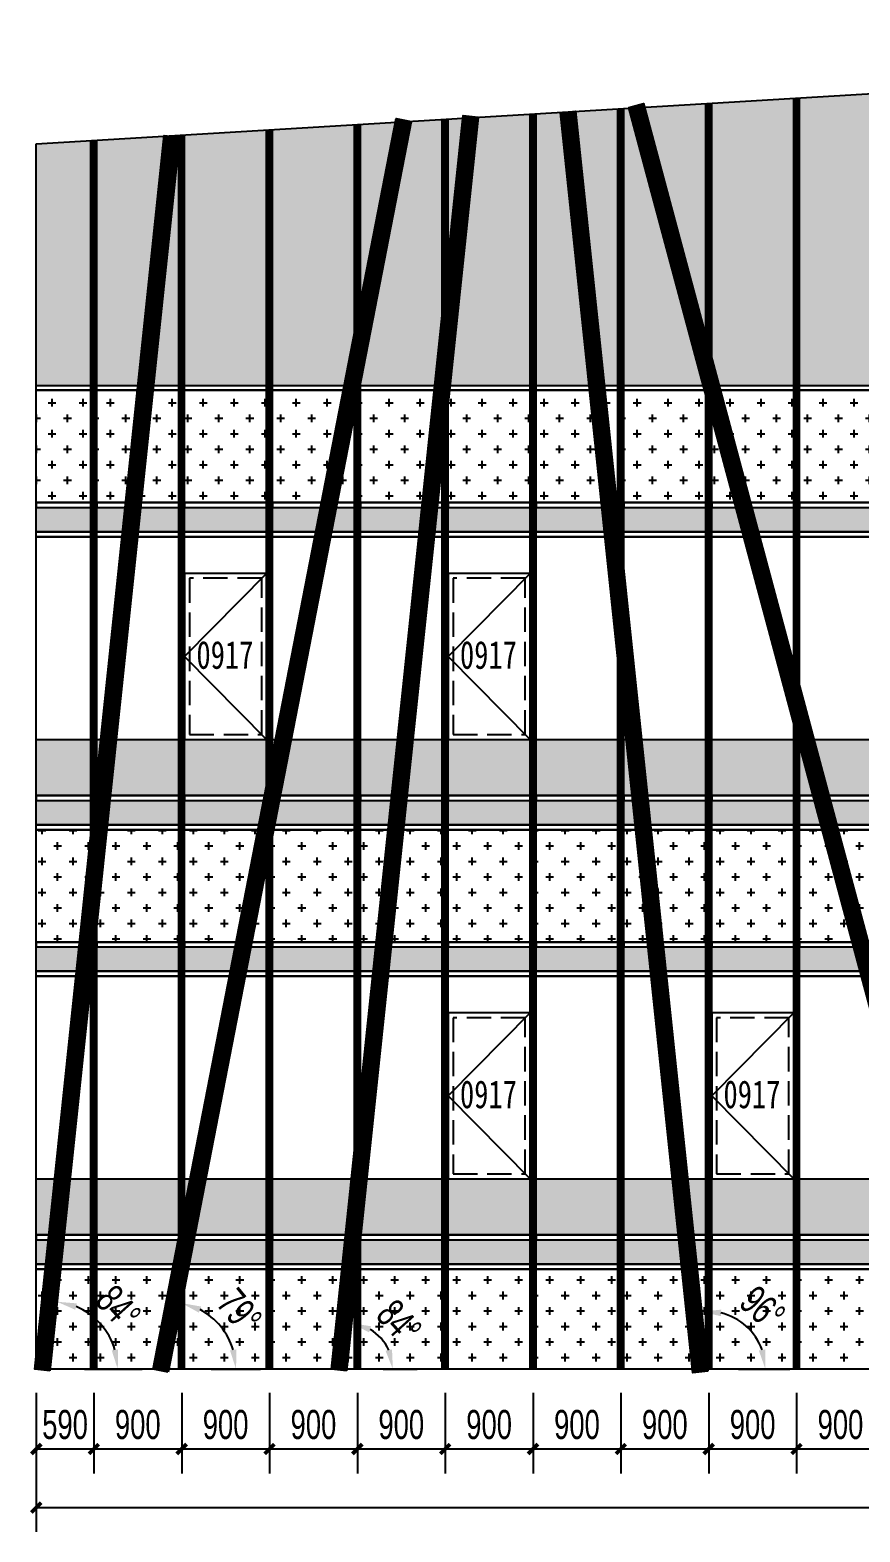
# Model space of a CAD drawing. Extents: x -483182 to 812890, y -390528 to -214858.
# Drawn here: x -155009 to -146505, y -327454 to -312072 of the extents above; entities that cross this region are included whole.
import ezdxf

# ---------------------------------------------------------------- set-up
doc = ezdxf.new("R2010")
doc.units = 0
doc.header["$LTSCALE"] = 1000
doc.header["$MEASUREMENT"] = 0
doc.linetypes.add('DASH', pattern=[0.35, 0.25, -0.1])
for name, color, linetype in [('01-标注_尺寸', 124, 'Continuous'), ('05-填充_156', 156, 'Continuous'), ('05-填充_168', 168, 'Continuous'), ('05-填充_18', 18, 'Continuous'), ('05-填充_天正', 14, 'Continuous'), ('A-C_幕墙龙骨', 133, 'Continuous'), ('A-C_窗', 140, 'Continuous'), ('D-铝板', 181, 'Continuous')]:
    doc.layers.add(name, color=color, linetype=linetype)
doc.layers.add('04-不打印_辅助线', color=165, linetype='Continuous', plot=False)
doc.styles.add('_TCH_DIM_T3', font='ros.shx', dxfattribs={"width": 0.705882, "bigfont": 'jd.shx'})
doc.styles.get("Standard").update_dxf_attribs({"font": 'STXIHEI_0.TTF', "width": 0.75})
doc.dimstyles.new('_TCH_ARCH&&100', dxfattribs={"dimtxt": 297.5, "dimasz": 100, "dimexe": 250, "dimexo": 300, "dimgap": 100, "dimtad": 1, "dimdec": 0, "dimzin": 0, "dimdsep": 46, "dimtxsty": '_TCH_DIM_T3', "dimblk": 'ARCHTICK', "dimcen": 0.09, "dimclrt": 7, "dimazin": 2, "dimtfac": 1, "dimtdec": 0, "dimtix": 1, "dimtmove": 2, "dimatfit": 3, "dimfxl": 0, "dimtolj": 1, "dimtzin": 0, "dimarcsym": 0})
doc.dimstyles.new('_TCH_ARROW&&100', dxfattribs={"dimtxt": 297.5, "dimasz": 200, "dimexe": 250, "dimexo": 300, "dimgap": 100, "dimtad": 1, "dimdec": 0, "dimzin": 0, "dimdsep": 46, "dimtxsty": '_TCH_DIM_T3', "dimcen": 0.09, "dimclrt": 7, "dimazin": 2, "dimtfac": 1, "dimtdec": 0, "dimtix": 1, "dimtmove": 2, "dimatfit": 3, "dimfxl": 0, "dimtolj": 1, "dimtzin": 0, "dimarcsym": 0})
pattern_1 = [(0, (-32249, 317429.43), (158.75, 158.75), [79.375, -238.125]), (90, (-32209.32, 317389.74), (-158.75, 158.75), [79.375, -238.125])]
pattern_2 = [(0, (-32529, 317429.43), (158.75, 158.75), [79.375, -238.125]), (90, (-32489.32, 317389.74), (-158.75, 158.75), [79.375, -238.125])]

# ---------------------------------------------------------------- blocks, each defined once
blk = doc.blocks.new('*U107')
at = {"layer": '05-填充_156'}
h = blk.add_hatch(dxfattribs=at)
h.set_pattern_fill('CROSS', color=136, scale=100)
h.set_pattern_definition([(0, (-32427, 313554.43), (158.75, 158.75), [79.375, -238.125]), (90, (-32387.32, 313514.74), (-158.75, 158.75), [79.375, -238.125])])
h.paths.add_polyline_path([(0, 1500), (560, 1500), (560, 350), (0, 350)])
at = {"layer": '05-填充_168'}
h = blk.add_hatch(color=256, dxfattribs=at)
h.dxf.hatch_style = 1
h.paths.add_polyline_path([(0, 300), (560, 300), (560, 50), (0, 50)])
for points in [[(0, 1550), (560, 1550)], [(0, 1500), (560, 1500)], [(0, 350), (560, 350)], [(0, 300), (560, 300)], [(0, 50), (560, 50)], [(0, 0), (560, 0)]]:
    blk.add_lwpolyline(points)
for points in [[(560, 1500), (0, 1500), (0, 1550), (560, 1550)], [(0, 1500), (560, 1500), (560, 350), (0, 350)], [(0, 300), (560, 300), (560, 350), (0, 350)], [(0, 300), (560, 300), (560, 50), (0, 50)], [(560, 0), (0, 0), (0, 50), (560, 50)]]:
    blk.add_lwpolyline(points, close=True)
blk = doc.blocks.new('*U31')
at = {"layer": '05-填充_156'}
h = blk.add_hatch(dxfattribs=at)
h.set_pattern_fill('CROSS', color=136, scale=100)
h.set_pattern_definition([(0, (-32147, 313554.43), (158.75, 158.75), [79.375, -238.125]), (90, (-32107.32, 313514.74), (-158.75, 158.75), [79.375, -238.125])])
h.paths.add_polyline_path([(0, 1500), (840, 1500), (840, 350), (0, 350)])
at = {"layer": '05-填充_168'}
h = blk.add_hatch(color=256, dxfattribs=at)
h.dxf.hatch_style = 1
h.paths.add_polyline_path([(0, 300), (840, 300), (840, 50), (0, 50)])
for points in [[(0, 1550), (840, 1550)], [(0, 1500), (840, 1500)], [(0, 350), (840, 350)], [(0, 300), (840, 300)], [(0, 50), (840, 50)], [(0, 0), (840, 0)]]:
    blk.add_lwpolyline(points)
for points in [[(840, 1500), (0, 1500), (0, 1550), (840, 1550)], [(0, 1500), (840, 1500), (840, 350), (0, 350)], [(0, 300), (840, 300), (840, 350), (0, 350)], [(0, 300), (840, 300), (840, 50), (0, 50)], [(840, 0), (0, 0), (0, 50), (840, 50)]]:
    blk.add_lwpolyline(points, close=True)
blk = doc.blocks.new('*U640')
at = {"layer": 'A-C_窗'}
blk.add_blockref('*U31', (-420, -775), dxfattribs=at)
blk = doc.blocks.new('*U641')
at = {"layer": 'A-C_窗', "color": 0, "linetype": 'ByBlock', "lineweight": -2, "transparency": 16777216}
for p in [(0, 0), (900, 0), (1800, 0), (2700, 0), (3600, 0), (4500, 0), (5400, 0), (6300, 0), (7200, 0), (8100, 0), (9000, 0), (9900, 0), (10800, 0), (11700, 0), (12600, 0), (13500, 0), (14400, 0), (15300, 0), (16200, 0)]:
    blk.add_blockref('*U640', p, dxfattribs=at)
blk = doc.blocks.new('*U396')
at = {"layer": '05-填充_156'}
h = blk.add_hatch(dxfattribs=at)
h.set_pattern_fill('CROSS', color=136, scale=100)
h.set_pattern_definition(pattern_1)
h.paths.add_polyline_path([(0, 5375), (840, 5375), (840, 4225), (0, 4225)])
h = blk.add_hatch(dxfattribs=at)
h.set_pattern_fill('CROSS', color=136, scale=100)
h.set_pattern_definition(pattern_1)
h.paths.add_polyline_path([(0, 875), (840, 875), (840, -150), (0, -150)])
at = {"layer": '05-填充_168'}
h = blk.add_hatch(color=256, dxfattribs=at)
h.dxf.hatch_style = 1
h.paths.add_polyline_path([(0, 5675), (840, 5675), (840, 5425), (0, 5425)])
h = blk.add_hatch(color=256, dxfattribs=at)
h.dxf.hatch_style = 1
h.paths.add_polyline_path([(0, 4175), (840, 4175), (840, 3925), (0, 3925)])
h = blk.add_hatch(color=256, dxfattribs=at)
h.dxf.hatch_style = 1
h.paths.add_polyline_path([(0, 1175), (840, 1175), (840, 925), (0, 925)])
for points in [[(0, 6300), (840, 6300)], [(0, 5725), (840, 5725)], [(0, 5675), (840, 5675)], [(0, 5675), (840, 5675)], [(0, 5425), (840, 5425)], [(0, 5375), (840, 5375)], [(0, 4225), (840, 4225)], [(0, 4175), (840, 4175)], [(0, 3925), (840, 3925)], [(0, 3875), (840, 3875)], [(0, 1800), (840, 1800)], [(0, 1225), (840, 1225)], [(0, 1175), (840, 1175)], [(0, 925), (840, 925)], [(0, 875), (840, 875)]]:
    blk.add_lwpolyline(points)
for points in [[(0, 5675), (840, 5675), (840, 5725), (0, 5725)], [(0, 5675), (840, 5675), (840, 5425), (0, 5425)], [(840, 5375), (0, 5375), (0, 5425), (840, 5425)], [(0, 5375), (840, 5375), (840, 4225), (0, 4225)], [(0, 4175), (840, 4175), (840, 4225), (0, 4225)], [(0, 4175), (840, 4175), (840, 3925), (0, 3925)], [(840, 3875), (0, 3875), (0, 3925), (840, 3925)], [(0, 1175), (840, 1175), (840, 1225), (0, 1225)], [(0, 1175), (840, 1175), (840, 925), (0, 925)], [(840, 875), (0, 875), (0, 925), (840, 925)], [(0, 875), (840, 875), (840, -150), (0, -150)]]:
    blk.add_lwpolyline(points, close=True)
blk = doc.blocks.new('*U642')
at = {"layer": 'A-C_窗'}
blk.add_blockref('*U396', (-420, -3150), dxfattribs=at)
blk = doc.blocks.new('*U643')
at = {"layer": 'A-C_窗', "color": 0, "linetype": 'ByBlock', "lineweight": -2, "transparency": 16777216}
for p in [(0, 0), (900, 0), (1800, 0), (2700, 0), (3600, 0), (4500, 0), (5400, 0), (6300, 0), (7200, 0), (8100, 0), (9000, 0), (9900, 0), (10800, 0), (11700, 0), (12600, 0), (13500, 0), (14400, 0), (15300, 0), (16200, 0)]:
    blk.add_blockref('*U642', p, dxfattribs=at)
blk = doc.blocks.new('*U397')
at = {"layer": '05-填充_156'}
h = blk.add_hatch(dxfattribs=at)
h.set_pattern_fill('CROSS', color=136, scale=100)
h.set_pattern_definition(pattern_2)
h.paths.add_polyline_path([(0, 5375), (560, 5375), (560, 4225), (0, 4225)])
h = blk.add_hatch(dxfattribs=at)
h.set_pattern_fill('CROSS', color=136, scale=100)
h.set_pattern_definition(pattern_2)
h.paths.add_polyline_path([(0, 875), (560, 875), (560, -150), (0, -150)])
at = {"layer": '05-填充_168'}
h = blk.add_hatch(color=256, dxfattribs=at)
h.dxf.hatch_style = 1
h.paths.add_polyline_path([(0, 5675), (560, 5675), (560, 5425), (0, 5425)])
h = blk.add_hatch(color=256, dxfattribs=at)
h.dxf.hatch_style = 1
h.paths.add_polyline_path([(0, 4175), (560, 4175), (560, 3925), (0, 3925)])
h = blk.add_hatch(color=256, dxfattribs=at)
h.dxf.hatch_style = 1
h.paths.add_polyline_path([(0, 1175), (560, 1175), (560, 925), (0, 925)])
for points in [[(0, 6300), (560, 6300)], [(0, 5725), (560, 5725)], [(0, 5675), (560, 5675)], [(0, 5675), (560, 5675)], [(0, 5425), (560, 5425)], [(0, 5375), (560, 5375)], [(0, 4225), (560, 4225)], [(0, 4175), (560, 4175)], [(0, 3925), (560, 3925)], [(0, 3875), (560, 3875)], [(0, 1800), (560, 1800)], [(0, 1225), (560, 1225)], [(0, 1175), (560, 1175)], [(0, 925), (560, 925)], [(0, 875), (560, 875)]]:
    blk.add_lwpolyline(points)
for points in [[(0, 5675), (560, 5675), (560, 5725), (0, 5725)], [(0, 5675), (560, 5675), (560, 5425), (0, 5425)], [(560, 5375), (0, 5375), (0, 5425), (560, 5425)], [(0, 5375), (560, 5375), (560, 4225), (0, 4225)], [(0, 4175), (560, 4175), (560, 4225), (0, 4225)], [(0, 4175), (560, 4175), (560, 3925), (0, 3925)], [(560, 3875), (0, 3875), (0, 3925), (560, 3925)], [(0, 1175), (560, 1175), (560, 1225), (0, 1225)], [(0, 1175), (560, 1175), (560, 925), (0, 925)], [(560, 875), (0, 875), (0, 925), (560, 925)], [(0, 875), (560, 875), (560, -150), (0, -150)]]:
    blk.add_lwpolyline(points, close=True)
blk = doc.blocks.new('*U722')
blk.add_lwpolyline([(0, 0), (840, 0), (840, 1700), (0, 1700)], close=True)
blk.add_lwpolyline([(840, 1700), (0, 850), (840, 0)])
at = {"linetype": 'DASH'}
blk.add_lwpolyline([(50, 50), (790, 50), (790, 1650), (50, 1650)], close=True, dxfattribs=at)
at = {"layer": '04-不打印_辅助线', "width": 0.75}
blk.add_text('0917', height=285.4, dxfattribs=at).set_placement((121, 723))
blk = doc.blocks.new('*U417')
blk.add_lwpolyline([(78, 0), (-78, 0), (-78, 12704), (78, 12704)], close=True)
at = {"layer": '05-填充_18', "const_width": 155}
blk.add_lwpolyline([(0, 0), (0, 12704)], dxfattribs=at)
blk = doc.blocks.new('*U418')
blk.add_lwpolyline([(78, 0), (-78, 0), (-78, 13049), (78, 13049)], close=True)
at = {"layer": '05-填充_18', "const_width": 155}
blk.add_lwpolyline([(0, 0), (0, 13049)], dxfattribs=at)
blk = doc.blocks.new('*U419')
blk.add_lwpolyline([(78, 0), (-78, 0), (-78, 12909), (78, 12909)], close=True)
at = {"layer": '05-填充_18', "const_width": 155}
blk.add_lwpolyline([(0, 0), (0, 12909)], dxfattribs=at)
blk = doc.blocks.new('*U420')
blk.add_lwpolyline([(78, 0), (-78, 0), (-78, 12973), (78, 12973)], close=True)
at = {"layer": '05-填充_18', "const_width": 155}
blk.add_lwpolyline([(0, 0), (0, 12973)], dxfattribs=at)
blk = doc.blocks.new('*U422')
blk.add_lwpolyline([(78, 0), (-78, 0), (-78, 13826), (78, 13826)], close=True)
at = {"layer": '05-填充_18', "const_width": 155}
blk.add_lwpolyline([(0, 0), (0, 13826)], dxfattribs=at)
blk = doc.blocks.new('*U423')
blk.add_lwpolyline([(78, 0), (-78, 0), (-78, 13369), (78, 13369)], close=True)
at = {"layer": '05-填充_18', "const_width": 155}
blk.add_lwpolyline([(0, 0), (0, 13369)], dxfattribs=at)
blk = doc.blocks.new('*U424')
blk.add_lwpolyline([(78, 0), (-78, 0), (-78, 13612), (78, 13612)], close=True)
at = {"layer": '05-填充_18', "const_width": 155}
blk.add_lwpolyline([(0, 0), (0, 13612)], dxfattribs=at)
blk = doc.blocks.new('*U425')
blk.add_lwpolyline([(78, 0), (-78, 0), (-78, 13809), (78, 13809)], close=True)
at = {"layer": '05-填充_18', "const_width": 155}
blk.add_lwpolyline([(0, 0), (0, 13809)], dxfattribs=at)
blk = doc.blocks.new('*U421')
blk.add_lwpolyline([(78, 0), (-78, 0), (-78, 13420), (78, 13420)], close=True)
at = {"layer": '05-填充_18', "const_width": 155}
blk.add_lwpolyline([(0, 0), (0, 13420)], dxfattribs=at)
blk = doc.blocks.new('uytdiyuf')
at = {"layer": 'D-铝板'}
for name, p, rotation in [('*U425', (-2829, -162), 350.9696252238147), ('*U424', (-4383, -161), 353), ('*U423', (-4915, -153), 7.999999999999996), ('*U422', (-5162, -175), 19.00000000000013), ('*U420', (-11477, -178), 6.00000000000019), ('*U421', (-8661, -170), 14.99884854727741), ('*U418', (-17005, -165), 349), ('*U419', (-15178, -158), 353.9999999999998), ('*U417', (-18219, -158), 353.9999999999999)]:
    blk.add_blockref(name, p, dxfattribs=dict(at, rotation=rotation))
blk = doc.blocks.new('_ArchTick')
at = {"color": 0, "linetype": 'ByBlock', "const_width": 0.4}
blk.add_lwpolyline([(-0.5, -0.5), (0.5, 0.5)], dxfattribs=at)
blk = doc.blocks.new('*D1200')
at = {"layer": '01-标注_尺寸', "color": 0, "lineweight": -2, "transparency": 16777216}
for p, q in [((-154945, -326030), (-154945, -326854)), ((-154355, -326030), (-154355, -326854)), ((-154945, -326604), (-154355, -326604))]:
    blk.add_line(p, q, dxfattribs=at)
at = {"layer": 'Defpoints', "color": 0, "transparency": 16777216}
for p in [(-154945, -325730), (-154355, -325730), (-154355, -326604)]:
    blk.add_point(p, dxfattribs=at)
at = {"layer": '01-标注_尺寸', "color": 0, "lineweight": -2, "transparency": 16777216, "xscale": 100, "yscale": 100, "zscale": 100, "rotation": 180}
blk.add_blockref('_ArchTick', (-154945, -326604), dxfattribs=at)
at = {"layer": '01-标注_尺寸', "color": 0, "lineweight": -2, "transparency": 16777216, "xscale": 100, "yscale": 100, "zscale": 100}
blk.add_blockref('_ArchTick', (-154355, -326604), dxfattribs=at)
at = {"layer": '01-标注_尺寸', "color": 7, "transparency": 16777216, "insert": (-154650, -326355), "char_height": 297.5, "attachment_point": 5, "style": '_TCH_DIM_T3'}
blk.add_mtext('\\A1;590', dxfattribs=at)
blk = doc.blocks.new('*D1201')
at = {"layer": '01-标注_尺寸', "color": 0, "lineweight": -2, "transparency": 16777216}
for p, q in [((-154355, -326030), (-154355, -326854)), ((-153455, -326030), (-153455, -326854)), ((-154355, -326604), (-153455, -326604))]:
    blk.add_line(p, q, dxfattribs=at)
at = {"layer": 'Defpoints', "color": 0, "transparency": 16777216}
for p in [(-154355, -325730), (-153455, -325730), (-153455, -326604)]:
    blk.add_point(p, dxfattribs=at)
at = {"layer": '01-标注_尺寸', "color": 0, "lineweight": -2, "transparency": 16777216, "xscale": 100, "yscale": 100, "zscale": 100, "rotation": 180}
blk.add_blockref('_ArchTick', (-154355, -326604), dxfattribs=at)
at = {"layer": '01-标注_尺寸', "color": 0, "lineweight": -2, "transparency": 16777216, "xscale": 100, "yscale": 100, "zscale": 100}
blk.add_blockref('_ArchTick', (-153455, -326604), dxfattribs=at)
at = {"layer": '01-标注_尺寸', "color": 7, "transparency": 16777216, "insert": (-153905, -326355), "char_height": 297.5, "attachment_point": 5, "style": '_TCH_DIM_T3'}
blk.add_mtext('\\A1;900', dxfattribs=at)
blk = doc.blocks.new('*D1202')
at = {"layer": '01-标注_尺寸', "color": 0, "lineweight": -2, "transparency": 16777216}
for p, q in [((-153455, -326030), (-153455, -326854)), ((-152555, -326030), (-152555, -326854)), ((-153455, -326604), (-152555, -326604))]:
    blk.add_line(p, q, dxfattribs=at)
at = {"layer": 'Defpoints', "color": 0, "transparency": 16777216}
for p in [(-153455, -325730), (-152555, -325730), (-152555, -326604)]:
    blk.add_point(p, dxfattribs=at)
at = {"layer": '01-标注_尺寸', "color": 0, "lineweight": -2, "transparency": 16777216, "xscale": 100, "yscale": 100, "zscale": 100, "rotation": 180}
blk.add_blockref('_ArchTick', (-153455, -326604), dxfattribs=at)
at = {"layer": '01-标注_尺寸', "color": 0, "lineweight": -2, "transparency": 16777216, "xscale": 100, "yscale": 100, "zscale": 100}
blk.add_blockref('_ArchTick', (-152555, -326604), dxfattribs=at)
at = {"layer": '01-标注_尺寸', "color": 7, "transparency": 16777216, "insert": (-153005, -326355), "char_height": 297.5, "attachment_point": 5, "style": '_TCH_DIM_T3'}
blk.add_mtext('\\A1;900', dxfattribs=at)
blk = doc.blocks.new('*D1203')
at = {"layer": '01-标注_尺寸', "color": 0, "lineweight": -2, "transparency": 16777216}
for p, q in [((-152555, -326030), (-152555, -326854)), ((-151655, -326030), (-151655, -326854)), ((-152555, -326604), (-151655, -326604))]:
    blk.add_line(p, q, dxfattribs=at)
at = {"layer": 'Defpoints', "color": 0, "transparency": 16777216}
for p in [(-152555, -325730), (-151655, -325730), (-151655, -326604)]:
    blk.add_point(p, dxfattribs=at)
at = {"layer": '01-标注_尺寸', "color": 0, "lineweight": -2, "transparency": 16777216, "xscale": 100, "yscale": 100, "zscale": 100, "rotation": 180}
blk.add_blockref('_ArchTick', (-152555, -326604), dxfattribs=at)
at = {"layer": '01-标注_尺寸', "color": 0, "lineweight": -2, "transparency": 16777216, "xscale": 100, "yscale": 100, "zscale": 100}
blk.add_blockref('_ArchTick', (-151655, -326604), dxfattribs=at)
at = {"layer": '01-标注_尺寸', "color": 7, "transparency": 16777216, "insert": (-152105, -326355), "char_height": 297.5, "attachment_point": 5, "style": '_TCH_DIM_T3'}
blk.add_mtext('\\A1;900', dxfattribs=at)
blk = doc.blocks.new('*D1204')
at = {"layer": '01-标注_尺寸', "color": 0, "lineweight": -2, "transparency": 16777216}
for p, q in [((-151655, -326030), (-151655, -326854)), ((-150755, -326030), (-150755, -326854)), ((-151655, -326604), (-150755, -326604))]:
    blk.add_line(p, q, dxfattribs=at)
at = {"layer": 'Defpoints', "color": 0, "transparency": 16777216}
for p in [(-151655, -325730), (-150755, -325730), (-150755, -326604)]:
    blk.add_point(p, dxfattribs=at)
at = {"layer": '01-标注_尺寸', "color": 0, "lineweight": -2, "transparency": 16777216, "xscale": 100, "yscale": 100, "zscale": 100, "rotation": 180}
blk.add_blockref('_ArchTick', (-151655, -326604), dxfattribs=at)
at = {"layer": '01-标注_尺寸', "color": 0, "lineweight": -2, "transparency": 16777216, "xscale": 100, "yscale": 100, "zscale": 100}
blk.add_blockref('_ArchTick', (-150755, -326604), dxfattribs=at)
at = {"layer": '01-标注_尺寸', "color": 7, "transparency": 16777216, "insert": (-151205, -326355), "char_height": 297.5, "attachment_point": 5, "style": '_TCH_DIM_T3'}
blk.add_mtext('\\A1;900', dxfattribs=at)
blk = doc.blocks.new('*D1205')
at = {"layer": '01-标注_尺寸', "color": 0, "lineweight": -2, "transparency": 16777216}
for p, q in [((-150755, -326030), (-150755, -326854)), ((-149855, -326030), (-149855, -326854)), ((-150755, -326604), (-149855, -326604))]:
    blk.add_line(p, q, dxfattribs=at)
at = {"layer": 'Defpoints', "color": 0, "transparency": 16777216}
for p in [(-150755, -325730), (-149855, -325730), (-149855, -326604)]:
    blk.add_point(p, dxfattribs=at)
at = {"layer": '01-标注_尺寸', "color": 0, "lineweight": -2, "transparency": 16777216, "xscale": 100, "yscale": 100, "zscale": 100, "rotation": 180}
blk.add_blockref('_ArchTick', (-150755, -326604), dxfattribs=at)
at = {"layer": '01-标注_尺寸', "color": 0, "lineweight": -2, "transparency": 16777216, "xscale": 100, "yscale": 100, "zscale": 100}
blk.add_blockref('_ArchTick', (-149855, -326604), dxfattribs=at)
at = {"layer": '01-标注_尺寸', "color": 7, "transparency": 16777216, "insert": (-150305, -326355), "char_height": 297.5, "attachment_point": 5, "style": '_TCH_DIM_T3'}
blk.add_mtext('\\A1;900', dxfattribs=at)
blk = doc.blocks.new('*D1206')
at = {"layer": '01-标注_尺寸', "color": 0, "lineweight": -2, "transparency": 16777216}
for p, q in [((-149855, -326030), (-149855, -326854)), ((-148955, -326030), (-148955, -326854)), ((-149855, -326604), (-148955, -326604))]:
    blk.add_line(p, q, dxfattribs=at)
at = {"layer": 'Defpoints', "color": 0, "transparency": 16777216}
for p in [(-149855, -325730), (-148955, -325730), (-148955, -326604)]:
    blk.add_point(p, dxfattribs=at)
at = {"layer": '01-标注_尺寸', "color": 0, "lineweight": -2, "transparency": 16777216, "xscale": 100, "yscale": 100, "zscale": 100, "rotation": 180}
blk.add_blockref('_ArchTick', (-149855, -326604), dxfattribs=at)
at = {"layer": '01-标注_尺寸', "color": 0, "lineweight": -2, "transparency": 16777216, "xscale": 100, "yscale": 100, "zscale": 100}
blk.add_blockref('_ArchTick', (-148955, -326604), dxfattribs=at)
at = {"layer": '01-标注_尺寸', "color": 7, "transparency": 16777216, "insert": (-149405, -326355), "char_height": 297.5, "attachment_point": 5, "style": '_TCH_DIM_T3'}
blk.add_mtext('\\A1;900', dxfattribs=at)
blk = doc.blocks.new('*D1207')
at = {"layer": '01-标注_尺寸', "color": 0, "lineweight": -2, "transparency": 16777216}
for p, q in [((-148955, -326030), (-148955, -326854)), ((-148055, -326030), (-148055, -326854)), ((-148955, -326604), (-148055, -326604))]:
    blk.add_line(p, q, dxfattribs=at)
at = {"layer": 'Defpoints', "color": 0, "transparency": 16777216}
for p in [(-148955, -325730), (-148055, -325730), (-148055, -326604)]:
    blk.add_point(p, dxfattribs=at)
at = {"layer": '01-标注_尺寸', "color": 0, "lineweight": -2, "transparency": 16777216, "xscale": 100, "yscale": 100, "zscale": 100, "rotation": 180}
blk.add_blockref('_ArchTick', (-148955, -326604), dxfattribs=at)
at = {"layer": '01-标注_尺寸', "color": 0, "lineweight": -2, "transparency": 16777216, "xscale": 100, "yscale": 100, "zscale": 100}
blk.add_blockref('_ArchTick', (-148055, -326604), dxfattribs=at)
at = {"layer": '01-标注_尺寸', "color": 7, "transparency": 16777216, "insert": (-148505, -326355), "char_height": 297.5, "attachment_point": 5, "style": '_TCH_DIM_T3'}
blk.add_mtext('\\A1;900', dxfattribs=at)
blk = doc.blocks.new('*D1208')
at = {"layer": '01-标注_尺寸', "color": 0, "lineweight": -2, "transparency": 16777216}
for p, q in [((-148055, -326030), (-148055, -326854)), ((-147155, -326030), (-147155, -326854)), ((-148055, -326604), (-147155, -326604))]:
    blk.add_line(p, q, dxfattribs=at)
at = {"layer": 'Defpoints', "color": 0, "transparency": 16777216}
for p in [(-148055, -325730), (-147155, -325730), (-147155, -326604)]:
    blk.add_point(p, dxfattribs=at)
at = {"layer": '01-标注_尺寸', "color": 0, "lineweight": -2, "transparency": 16777216, "xscale": 100, "yscale": 100, "zscale": 100, "rotation": 180}
blk.add_blockref('_ArchTick', (-148055, -326604), dxfattribs=at)
at = {"layer": '01-标注_尺寸', "color": 0, "lineweight": -2, "transparency": 16777216, "xscale": 100, "yscale": 100, "zscale": 100}
blk.add_blockref('_ArchTick', (-147155, -326604), dxfattribs=at)
at = {"layer": '01-标注_尺寸', "color": 7, "transparency": 16777216, "insert": (-147605, -326355), "char_height": 297.5, "attachment_point": 5, "style": '_TCH_DIM_T3'}
blk.add_mtext('\\A1;900', dxfattribs=at)
blk = doc.blocks.new('*D1209')
at = {"layer": '01-标注_尺寸', "color": 0, "lineweight": -2, "transparency": 16777216}
for p, q in [((-147155, -326030), (-147155, -326854)), ((-146255, -326030), (-146255, -326854)), ((-147155, -326604), (-146255, -326604))]:
    blk.add_line(p, q, dxfattribs=at)
at = {"layer": 'Defpoints', "color": 0, "transparency": 16777216}
for p in [(-147155, -325730), (-146255, -325730), (-146255, -326604)]:
    blk.add_point(p, dxfattribs=at)
at = {"layer": '01-标注_尺寸', "color": 0, "lineweight": -2, "transparency": 16777216, "xscale": 100, "yscale": 100, "zscale": 100, "rotation": 180}
blk.add_blockref('_ArchTick', (-147155, -326604), dxfattribs=at)
at = {"layer": '01-标注_尺寸', "color": 0, "lineweight": -2, "transparency": 16777216, "xscale": 100, "yscale": 100, "zscale": 100}
blk.add_blockref('_ArchTick', (-146255, -326604), dxfattribs=at)
at = {"layer": '01-标注_尺寸', "color": 7, "transparency": 16777216, "insert": (-146705, -326355), "char_height": 297.5, "attachment_point": 5, "style": '_TCH_DIM_T3'}
blk.add_mtext('\\A1;900', dxfattribs=at)
blk = doc.blocks.new('*D1221')
at = {"layer": '01-标注_尺寸', "color": 0, "lineweight": -2, "transparency": 16777216}
for p, q in [((-154945, -326630), (-154945, -327454)), ((-136665, -326630), (-136665, -327454)), ((-154945, -327204), (-136665, -327204))]:
    blk.add_line(p, q, dxfattribs=at)
at = {"layer": 'Defpoints', "color": 0, "transparency": 16777216}
for p in [(-154945, -326330), (-136665, -326330), (-136665, -327204)]:
    blk.add_point(p, dxfattribs=at)
at = {"layer": '01-标注_尺寸', "color": 0, "lineweight": -2, "transparency": 16777216, "xscale": 100, "yscale": 100, "zscale": 100, "rotation": 180}
blk.add_blockref('_ArchTick', (-154945, -327204), dxfattribs=at)
at = {"layer": '01-标注_尺寸', "color": 0, "lineweight": -2, "transparency": 16777216, "xscale": 100, "yscale": 100, "zscale": 100}
blk.add_blockref('_ArchTick', (-136665, -327204), dxfattribs=at)
at = {"layer": '01-标注_尺寸', "color": 7, "transparency": 16777216, "insert": (-145805, -326955), "char_height": 297.5, "attachment_point": 5, "style": '_TCH_DIM_T3'}
blk.add_mtext('\\A1;18280', dxfattribs=at)
blk = doc.blocks.new('*D2382')
at = {"layer": '01-标注_尺寸', "color": 0, "lineweight": -2, "transparency": 16777216}
for p, q in [((-154767, -325434), (-154706, -324848)), ((-154450, -325787), (-153860, -325787))]:
    blk.add_line(p, q, dxfattribs=at)
blk.add_arc((-154804, -325787), 694, 16.5628, 67.4372, dxfattribs=at)
at = {"layer": '01-标注_尺寸', "color": 0, "transparency": 16777216}
for points in [[(-154546, -325178), (-154530, -325113), (-154732, -325096)], [(-154106, -325584), (-154172, -325594), (-154110, -325787)]]:
    blk.add_solid(points, dxfattribs=at)
at = {"layer": 'Defpoints', "color": 0, "transparency": 16777216}
for p in [(-154191, -325461), (-154799, -325733), (-154804, -325787), (-154750, -325787)]:
    blk.add_point(p, dxfattribs=at)
at = {"layer": '01-标注_尺寸', "color": 7, "transparency": 16777216, "insert": (-154104, -325156), "char_height": 297.5, "attachment_point": 5, "rotation": 312, "style": '_TCH_DIM_T3'}
blk.add_mtext('\\A1;84°', dxfattribs=at)
blk = doc.blocks.new('*D2383')
at = {"layer": '01-标注_尺寸', "color": 0, "lineweight": -2, "transparency": 16777216}
for p, q in [((-153504, -325361), (-153408, -324865)), ((-153153, -325787), (-152648, -325787))]:
    blk.add_line(p, q, dxfattribs=at)
blk.add_arc((-153587, -325787), 689, 16.6794, 62.3206, dxfattribs=at)
at = {"layer": '01-标注_尺寸', "color": 0, "transparency": 16777216}
for points in [[(-153278, -325208), (-153256, -325145), (-153456, -325110)], [(-152894, -325584), (-152960, -325594), (-152898, -325787)]]:
    blk.add_solid(points, dxfattribs=at)
at = {"layer": 'Defpoints', "color": 0, "transparency": 16777216}
for p in [(-152969, -325481), (-153562, -325655), (-153587, -325787), (-153453, -325787)]:
    blk.add_point(p, dxfattribs=at)
at = {"layer": '01-标注_尺寸', "color": 7, "transparency": 16777216, "insert": (-152863, -325190), "char_height": 297.5, "attachment_point": 5, "rotation": 309.5, "style": '_TCH_DIM_T3'}
blk.add_mtext('\\A1;79°', dxfattribs=at)
blk = doc.blocks.new('*D2384')
at = {"layer": '01-标注_尺寸', "color": 0, "lineweight": -2, "transparency": 16777216}
for p, q in [((-151725, -325416), (-151689, -325068)), ((-151391, -325787), (-151041, -325787))]:
    blk.add_line(p, q, dxfattribs=at)
blk.add_arc((-151764, -325787), 473, 24.3933, 59.6067, dxfattribs=at)
at = {"layer": '01-标注_尺寸', "color": 0, "transparency": 16777216}
for points in [[(-151535, -325410), (-151514, -325347), (-151715, -325316)], [(-151300, -325584), (-151366, -325598), (-151291, -325787)]]:
    blk.add_solid(points, dxfattribs=at)
at = {"layer": 'Defpoints', "color": 0, "transparency": 16777216}
for p in [(-151346, -325565), (-151756, -325714), (-151764, -325787), (-151691, -325787)]:
    blk.add_point(p, dxfattribs=at)
at = {"layer": '01-标注_尺寸', "color": 7, "transparency": 16777216, "insert": (-151228, -325304), "char_height": 297.5, "attachment_point": 5, "rotation": 312, "style": '_TCH_DIM_T3'}
blk.add_mtext('\\A1;84°', dxfattribs=at)
blk = doc.blocks.new('*D2385')
at = {"layer": '01-标注_尺寸', "color": 0, "lineweight": -2, "transparency": 16777216}
for p, q in [((-148100, -325471), (-148155, -324949)), ((-147749, -325787), (-147224, -325787))]:
    blk.add_line(p, q, dxfattribs=at)
blk.add_arc((-148067, -325787), 593, 19.424, 76.576, dxfattribs=at)
at = {"layer": '01-标注_尺寸', "color": 0, "transparency": 16777216}
for points in [[(-147931, -325244), (-147927, -325177), (-148129, -325197)], [(-147475, -325584), (-147541, -325595), (-147474, -325787)]]:
    blk.add_solid(points, dxfattribs=at)
at = {"layer": 'Defpoints', "color": 0, "transparency": 16777216}
for p in [(-147564, -325473), (-148069, -325769), (-148067, -325787), (-148049, -325787)]:
    blk.add_point(p, dxfattribs=at)
at = {"layer": '01-标注_尺寸', "color": 7, "transparency": 16777216, "insert": (-147504, -325162), "char_height": 297.5, "attachment_point": 5, "rotation": 318, "style": '_TCH_DIM_T3'}
blk.add_mtext('\\A1;96°', dxfattribs=at)

msp = doc.modelspace()

# ---------------------------------------------------------------- hatches: boundary and pattern name
at = {"layer": '05-填充_156'}
h = msp.add_hatch(dxfattribs=at)
h.set_pattern_fill('CROSS', color=136, scale=100)
h.set_pattern_definition([(0, (-283625, 34933.5), (158.75, 158.75), [79.375, -238.125]), (90, (-283585.31, 34893.81), (-158.75, 158.75), [79.375, -238.125])])
h.paths.add_polyline_path([(-154384.5, -313203.2), (-154944.5, -313236.9), (-154944.5, -315711.9), (-154384.5, -315711.9)])
h.paths.add_polyline_path([(-154324.5, -315711.9), (-153484.5, -315711.9), (-153484.5, -313149.1), (-154324.5, -313199.6)])
h.paths.add_polyline_path([(-152584.5, -313094.9), (-153424.5, -313145.5), (-153424.5, -315711.9), (-152584.5, -315711.9)])
h.paths.add_polyline_path([(-151684.5, -313040.8), (-152524.5, -313091.3), (-152524.5, -315711.9), (-151684.5, -315711.9)])
h.paths.add_polyline_path([(-151624.5, -315711.9), (-150784.5, -315711.9), (-150784.5, -312986.6), (-151624.5, -313037.1)])
h.paths.add_polyline_path([(-150724.5, -315711.9), (-149884.5, -315711.9), (-149884.5, -312932.4), (-150724.5, -312983)])
h.paths.add_polyline_path([(-149824.5, -315711.9), (-148984.5, -315711.9), (-148984.5, -312878.3), (-149824.5, -312928.8)])
h.paths.add_polyline_path([(-148924.5, -315711.9), (-148084.5, -315711.9), (-148084.5, -312824.1), (-148924.5, -312874.7)])
h.paths.add_polyline_path([(-148024.5, -315711.9), (-147184.5, -315711.9), (-147184.5, -312770), (-148024.5, -312820.5)])
h.paths.add_polyline_path([(-147124.5, -315711.9), (-146284.5, -315711.9), (-146284.5, -312715.8), (-147124.5, -312766.4)])
h.paths.add_polyline_path([(-146224.5, -315711.9), (-145384.5, -315711.9), (-145384.5, -312661.7), (-146224.5, -312712.2)])
h.paths.add_polyline_path([(-144484.5, -312607.5), (-145324.5, -312658), (-145324.5, -315711.9), (-144484.5, -315711.9)])
h.paths.add_polyline_path([(-143584.5, -312553.3), (-144424.5, -312603.9), (-144424.5, -315711.9), (-143584.5, -315711.9)])
h.paths.add_polyline_path([(-143524.5, -315711.9), (-142684.5, -315711.9), (-142684.5, -312499.2), (-143524.5, -312549.7)])
h.paths.add_polyline_path([(-141784.5, -312445), (-142624.5, -312495.6), (-142624.5, -315711.9), (-141784.5, -315711.9)])
h.paths.add_polyline_path([(-141724.5, -315711.9), (-140884.5, -315711.9), (-140884.5, -312390.9), (-141724.5, -312441.4)])
h.paths.add_polyline_path([(-140824.5, -315711.9), (-139984.5, -315711.9), (-139984.5, -312336.7), (-140824.5, -312387.3)])
h.paths.add_polyline_path([(-139924.5, -315711.9), (-139084.5, -315711.9), (-139084.5, -312282.6), (-139924.5, -312333.1)])
h.paths.add_polyline_path([(-139024.5, -315711.9), (-138184.5, -315711.9), (-138184.5, -312228.4), (-139024.5, -312278.9)])
h.paths.add_polyline_path([(-138124.5, -315711.9), (-137284.5, -315711.9), (-137284.5, -312174.2), (-138124.5, -312224.8)])
h.paths.add_polyline_path([(-137224.5, -315711.9), (-136664.5, -315711.9), (-136664.5, -312136.9), (-137224.5, -312170.6)])
at = {"layer": '05-填充_天正'}
h = msp.add_hatch(dxfattribs=at)
h.set_pattern_fill('AR-CONC', color=256, scale=200)
h.set_pattern_definition([(50, (-2e-07, 4500), (364.36934, -31.87817), [38.1, -419.1]), (355, (-2e-07, 4500), (-70.48565, 382.1133), [30.48, -335.28]), (100.451, (30.36, 4497.34), (293.885, 350.23338), [32.38, -356.18]), (46.1842, (-2e-07, 4601.6), (542.1581, -84.08466), [57.15, -628.65]), (96.6356, (45.2, 4594.6), (474.8085, 494.8511), [48.57, -534.27]), (351.184, (-2e-07, 4601.6), (474.8092, 494.8502), [45.72, -502.92]), (21, (50.8, 4576.2), (303.22976, -204.53104), [38.1, -419.1]), (326, (50.8, 4576.2), (123.60406, 368.37593), [30.48, -335.28]), (71.4514, (76.07, 4559.16), (426.83298, 163.8457), [32.38, -356.18]), (37.5, (-2e-07, 4500), (6.177207, 169.11008), [0, -331.216, 0, -340.36, 0, -336.55]), (7.5, (-2e-07, 4500), (133.639325, 200.36115), [0, -194.056, 0, -323.596, 0, -128.27]), (327.5, (-113.28, 4500), (271.18119, -11.45749), [0, -127, 0, -396.24, 0, -525.78]), (317.5, (-164.08, 4500), (296.25836, 50.85298), [0, -165.1, 0, -263.144, 0, -373.38])])
h.paths.add_polyline_path([(-136664.5, -319336.9), (-137224.5, -319336.9), (-137224.5, -319911.9), (-136664.5, -319911.9)])
h.paths.add_polyline_path([(-137284.5, -319336.9), (-138124.5, -319336.9), (-138124.5, -319911.9), (-137284.5, -319911.9)])
h.paths.add_polyline_path([(-138184.5, -319336.9), (-139024.5, -319336.9), (-139024.5, -319911.9), (-138184.5, -319911.9)])
h.paths.add_polyline_path([(-139084.5, -319336.9), (-139924.5, -319336.9), (-139924.5, -319911.9), (-139084.5, -319911.9)])
h.paths.add_polyline_path([(-139984.5, -319336.9), (-140824.5, -319336.9), (-140824.5, -319911.9), (-139984.5, -319911.9)])
h.paths.add_polyline_path([(-140884.5, -319336.9), (-141724.5, -319336.9), (-141724.5, -319911.9), (-140884.5, -319911.9)])
h.paths.add_polyline_path([(-141784.5, -319336.9), (-142624.5, -319336.9), (-142624.5, -319911.9), (-141784.5, -319911.9)])
h.paths.add_polyline_path([(-142684.5, -319336.9), (-143524.5, -319336.9), (-143524.5, -319911.9), (-142684.5, -319911.9)])
h.paths.add_polyline_path([(-143584.5, -319336.9), (-144424.5, -319336.9), (-144424.5, -319911.9), (-143584.5, -319911.9)])
h.paths.add_polyline_path([(-144484.5, -319336.9), (-145324.5, -319336.9), (-145324.5, -319911.9), (-144484.5, -319911.9)])
h.paths.add_polyline_path([(-145384.5, -319336.9), (-146224.5, -319336.9), (-146224.5, -319911.9), (-145384.5, -319911.9)])
h.paths.add_polyline_path([(-146284.5, -319336.9), (-147124.5, -319336.9), (-147124.5, -319911.9), (-146284.5, -319911.9)])
h.paths.add_polyline_path([(-147184.5, -319336.9), (-148024.5, -319336.9), (-148024.5, -319911.9), (-147184.5, -319911.9)])
h.paths.add_polyline_path([(-148084.5, -319336.9), (-148924.5, -319336.9), (-148924.5, -319911.9), (-148084.5, -319911.9)])
h.paths.add_polyline_path([(-148984.5, -319336.9), (-149824.5, -319336.9), (-149824.5, -319911.9), (-148984.5, -319911.9)])
h.paths.add_polyline_path([(-149884.5, -319336.9), (-150724.5, -319336.9), (-150724.5, -319911.9), (-149884.5, -319911.9)])
h.paths.add_polyline_path([(-151624.5, -319336.9), (-150784.5, -319336.9), (-150784.5, -319911.9), (-151624.5, -319911.9)])
h.paths.add_polyline_path([(-151684.5, -319336.9), (-152524.5, -319336.9), (-152524.5, -319911.9), (-151684.5, -319911.9)])
h.paths.add_polyline_path([(-152584.5, -319336.9), (-153424.5, -319336.9), (-153424.5, -319911.9), (-152584.5, -319911.9)])
h.paths.add_polyline_path([(-153484.5, -319336.9), (-154324.5, -319336.9), (-154324.5, -319911.9), (-153484.5, -319911.9)])
h.paths.add_polyline_path([(-154384.5, -319336.9), (-154944.5, -319336.9), (-154944.5, -319911.9), (-154384.5, -319911.9)])
h = msp.add_hatch(dxfattribs=at)
h.set_pattern_fill('AR-CONC', color=256, scale=200)
h.set_pattern_definition([(50, (0, 0), (364.36934, -31.87817), [38.1, -419.1]), (355, (0, 0), (-70.48565, 382.1133), [30.48, -335.28]), (100.451, (30.36, -2.66), (293.885, 350.23338), [32.38, -356.18]), (46.1842, (0, 101.6), (542.1581, -84.08466), [57.15, -628.65]), (96.6356, (45.2, 94.6), (474.8085, 494.8511), [48.57, -534.27]), (351.184, (0, 101.6), (474.8092, 494.8502), [45.72, -502.92]), (21, (50.8, 76.2), (303.22976, -204.53104), [38.1, -419.1]), (326, (50.8, 76.2), (123.60406, 368.37593), [30.48, -335.28]), (71.4514, (76.07, 59.16), (426.83298, 163.8457), [32.38, -356.18]), (37.5, (0, 0), (6.177207, 169.11008), [0, -331.216, 0, -340.36, 0, -336.55]), (7.5, (0, 0), (133.639325, 200.36115), [0, -194.056, 0, -323.596, 0, -128.27]), (327.5, (-113.28, 0), (271.18119, -11.45749), [0, -127, 0, -396.24, 0, -525.78]), (317.5, (-164.08, 0), (296.25836, 50.85298), [0, -165.1, 0, -263.144, 0, -373.38])])
h.paths.add_polyline_path([(-136664.5, -323836.9), (-137224.5, -323836.9), (-137224.5, -324411.9), (-136664.5, -324411.9)])
h.paths.add_polyline_path([(-137284.5, -323836.9), (-138124.5, -323836.9), (-138124.5, -324411.9), (-137284.5, -324411.9)])
h.paths.add_polyline_path([(-138184.5, -323836.9), (-139024.5, -323836.9), (-139024.5, -324411.9), (-138184.5, -324411.9)])
h.paths.add_polyline_path([(-139084.5, -323836.9), (-139924.5, -323836.9), (-139924.5, -324411.9), (-139084.5, -324411.9)])
h.paths.add_polyline_path([(-139984.5, -323836.9), (-140824.5, -323836.9), (-140824.5, -324411.9), (-139984.5, -324411.9)])
h.paths.add_polyline_path([(-140884.5, -323836.9), (-141724.5, -323836.9), (-141724.5, -324411.9), (-140884.5, -324411.9)])
h.paths.add_polyline_path([(-141784.5, -323836.9), (-142624.5, -323836.9), (-142624.5, -324411.9), (-141784.5, -324411.9)])
h.paths.add_polyline_path([(-142684.5, -323836.9), (-143524.5, -323836.9), (-143524.5, -324411.9), (-142684.5, -324411.9)])
h.paths.add_polyline_path([(-143584.5, -323836.9), (-144424.5, -323836.9), (-144424.5, -324411.9), (-143584.5, -324411.9)])
h.paths.add_polyline_path([(-144484.5, -323836.9), (-145324.5, -323836.9), (-145324.5, -324411.9), (-144484.5, -324411.9)])
h.paths.add_polyline_path([(-145384.5, -323836.9), (-146224.5, -323836.9), (-146224.5, -324411.9), (-145384.5, -324411.9)])
h.paths.add_polyline_path([(-146284.5, -323836.9), (-147124.5, -323836.9), (-147124.5, -324411.9), (-146284.5, -324411.9)])
h.paths.add_polyline_path([(-147184.5, -323836.9), (-148024.5, -323836.9), (-148024.5, -324411.9), (-147184.5, -324411.9)])
h.paths.add_polyline_path([(-148084.5, -323836.9), (-148924.5, -323836.9), (-148924.5, -324411.9), (-148084.5, -324411.9)])
h.paths.add_polyline_path([(-148984.5, -323836.9), (-149824.5, -323836.9), (-149824.5, -324411.9), (-148984.5, -324411.9)])
h.paths.add_polyline_path([(-149884.5, -323836.9), (-150724.5, -323836.9), (-150724.5, -324411.9), (-149884.5, -324411.9)])
h.paths.add_polyline_path([(-151624.5, -323836.9), (-150784.5, -323836.9), (-150784.5, -324411.9), (-151624.5, -324411.9)])
h.paths.add_polyline_path([(-151684.5, -323836.9), (-152524.5, -323836.9), (-152524.5, -324411.9), (-151684.5, -324411.9)])
h.paths.add_polyline_path([(-152584.5, -323836.9), (-153424.5, -323836.9), (-153424.5, -324411.9), (-152584.5, -324411.9)])
h.paths.add_polyline_path([(-153484.5, -323836.9), (-154324.5, -323836.9), (-154324.5, -324411.9), (-153484.5, -324411.9)])
h.paths.add_polyline_path([(-154384.5, -323836.9), (-154944.5, -323836.9), (-154944.5, -324411.9), (-154384.5, -324411.9)])

# ---------------------------------------------------------------- linework, layer by layer
at = {"layer": '05-填充_18', "const_width": 60}
for points in [[(-148954.5, -325786.9), (-148954.5, -312876.5)], [(-148054.5, -325786.9), (-148054.5, -312822.3)], [(-147154.5, -325786.9), (-147154.5, -312768.2)], [(-150754.5, -325786.9), (-150754.5, -312984.8)], [(-149854.5, -325786.9), (-149854.5, -312930.6)], [(-153454.5, -325786.9), (-153454.5, -313147.3)], [(-152554.5, -325786.9), (-152554.5, -313093.1)], [(-151654.5, -325786.9), (-151654.5, -313039)], [(-154354.5, -325786.9), (-154354.5, -313201.4)]]:
    msp.add_lwpolyline(points, dxfattribs=at)
at = {"layer": 'A-C_幕墙龙骨'}
for points in [[(-148084.5, -325786.9), (-148084.5, -312824.1)], [(-148024.5, -325786.9), (-148024.5, -312820.5)], [(-147184.5, -325786.9), (-147184.5, -312770)], [(-147124.5, -325786.9), (-147124.5, -312766.4)], [(-150784.5, -325786.9), (-150784.5, -312986.6)], [(-150724.5, -325786.9), (-150724.5, -312983)], [(-149884.5, -325786.9), (-149884.5, -312932.4)], [(-149824.5, -325786.9), (-149824.5, -312928.8)], [(-148984.5, -325786.9), (-148984.5, -312878.3)], [(-148924.5, -325786.9), (-148924.5, -312874.7)], [(-153484.5, -325786.9), (-153484.5, -313149.1)], [(-153424.5, -325786.9), (-153424.5, -313145.5)], [(-152584.5, -325786.9), (-152584.5, -313094.9)], [(-152524.5, -325786.9), (-152524.5, -313091.3)], [(-151684.5, -325786.9), (-151684.5, -313040.8)], [(-151624.5, -325786.9), (-151624.5, -313037.1)], [(-154384.5, -325786.9), (-154384.5, -313203.2)], [(-154324.5, -325786.9), (-154324.5, -313199.6)]]:
    msp.add_lwpolyline(points, dxfattribs=at)
at = {"layer": 'A-C_窗'}
msp.add_lwpolyline([(-154944.5, -313236.9), (-136664.5, -312136.9), (-136664.5, -325786.9), (-154944.5, -325786.9)], close=True, dxfattribs=at)

# ---------------------------------------------------------------- block references
for name, p in [('*U107', (-154944.5, -317261.9)), ('*U641', (-153904.5, -316486.9)), ('*U722', (-153424.5, -319336.9)), ('*U722', (-150724.5, -319336.9)), ('*U397', (-154944.5, -325636.9)), ('*U643', (-153904.5, -322486.9)), ('*U722', (-150724.5, -323836.9)), ('*U722', (-148024.5, -323836.9))]:
    msp.add_blockref(name, p, dxfattribs=at)
at = {"layer": 'D-铝板'}
msp.add_blockref('uytdiyuf', (-136664.5, -325636.9), dxfattribs=at)

# ---------------------------------------------------------------- dimensions: what is measured, and where the dimension line sits
at = {"layer": '01-标注_尺寸'}
for base, center, p1, p2, picture, middle in [((-154191.402, -325460.9861), (-154804.4119, -325786.9292), (-154749.7093, -325786.9292), (-154798.6939, -325732.5264), '*D2382', (-154103.6065, -325155.9213)), ((-152969.3603, -325481.0914), (-153587.2709, -325786.9292), (-153452.9661, -325786.9292), (-153561.6443, -325655.092), '*D2383', (-152863.3277, -325190.1565)), ((-147564.032, -325472.8025), (-148066.7399, -325786.9292), (-148049.051, -325786.9292), (-148068.5889, -325769.3372), '*D2385', (-147503.6449, -325161.5488)), ((-151346.2068, -325564.7126), (-151764.1354, -325786.9292), (-151691.0515, -325786.9292), (-151756.4961, -325714.2457), '*D2384', (-151227.5228, -325303.7611))]:
    dim = msp.add_angular_dim_3p(base=base, center=center, p1=p1, p2=p2, dimstyle='_TCH_ARROW&&100', dxfattribs=at)
    dim.commit()
    dim.dimension.update_dxf_attribs({"geometry": picture, "text_midpoint": middle})
for p1, p2, picture, middle in [((-154944.9, -325729.9), (-154354.5, -325729.9), '*D1200', (-154649.7, -326354.9)), ((-154354.5, -325729.9), (-153454.5, -325729.9), '*D1201', (-153904.5, -326354.9)), ((-153454.5, -325729.9), (-152554.5, -325729.9), '*D1202', (-153004.5, -326354.9)), ((-152554.5, -325729.9), (-151654.5, -325729.9), '*D1203', (-152104.5, -326354.9)), ((-151654.5, -325729.9), (-150754.5, -325729.9), '*D1204', (-151204.5, -326354.9)), ((-150754.5, -325729.9), (-149854.5, -325729.9), '*D1205', (-150304.5, -326354.9)), ((-149854.5, -325729.9), (-148954.5, -325729.9), '*D1206', (-149404.5, -326354.9)), ((-148954.5, -325729.9), (-148054.5, -325729.9), '*D1207', (-148504.5, -326354.9)), ((-148054.5, -325729.9), (-147154.5, -325729.9), '*D1208', (-147604.5, -326354.9)), ((-147154.5, -325729.9), (-146254.5, -325729.9), '*D1209', (-146704.5, -326354.9)), ((-154944.9, -326329.9), (-136664.5, -326329.9), '*D1221', (-145804.7, -326954.9))]:
    dim = msp.add_aligned_dim(p1=p1, p2=p2, distance=-873.7, dimstyle='_TCH_ARCH&&100', dxfattribs=at)
    dim.commit()
    dim.dimension.update_dxf_attribs({"geometry": picture, "text_midpoint": middle})

doc.saveas('drawing.dxf')
